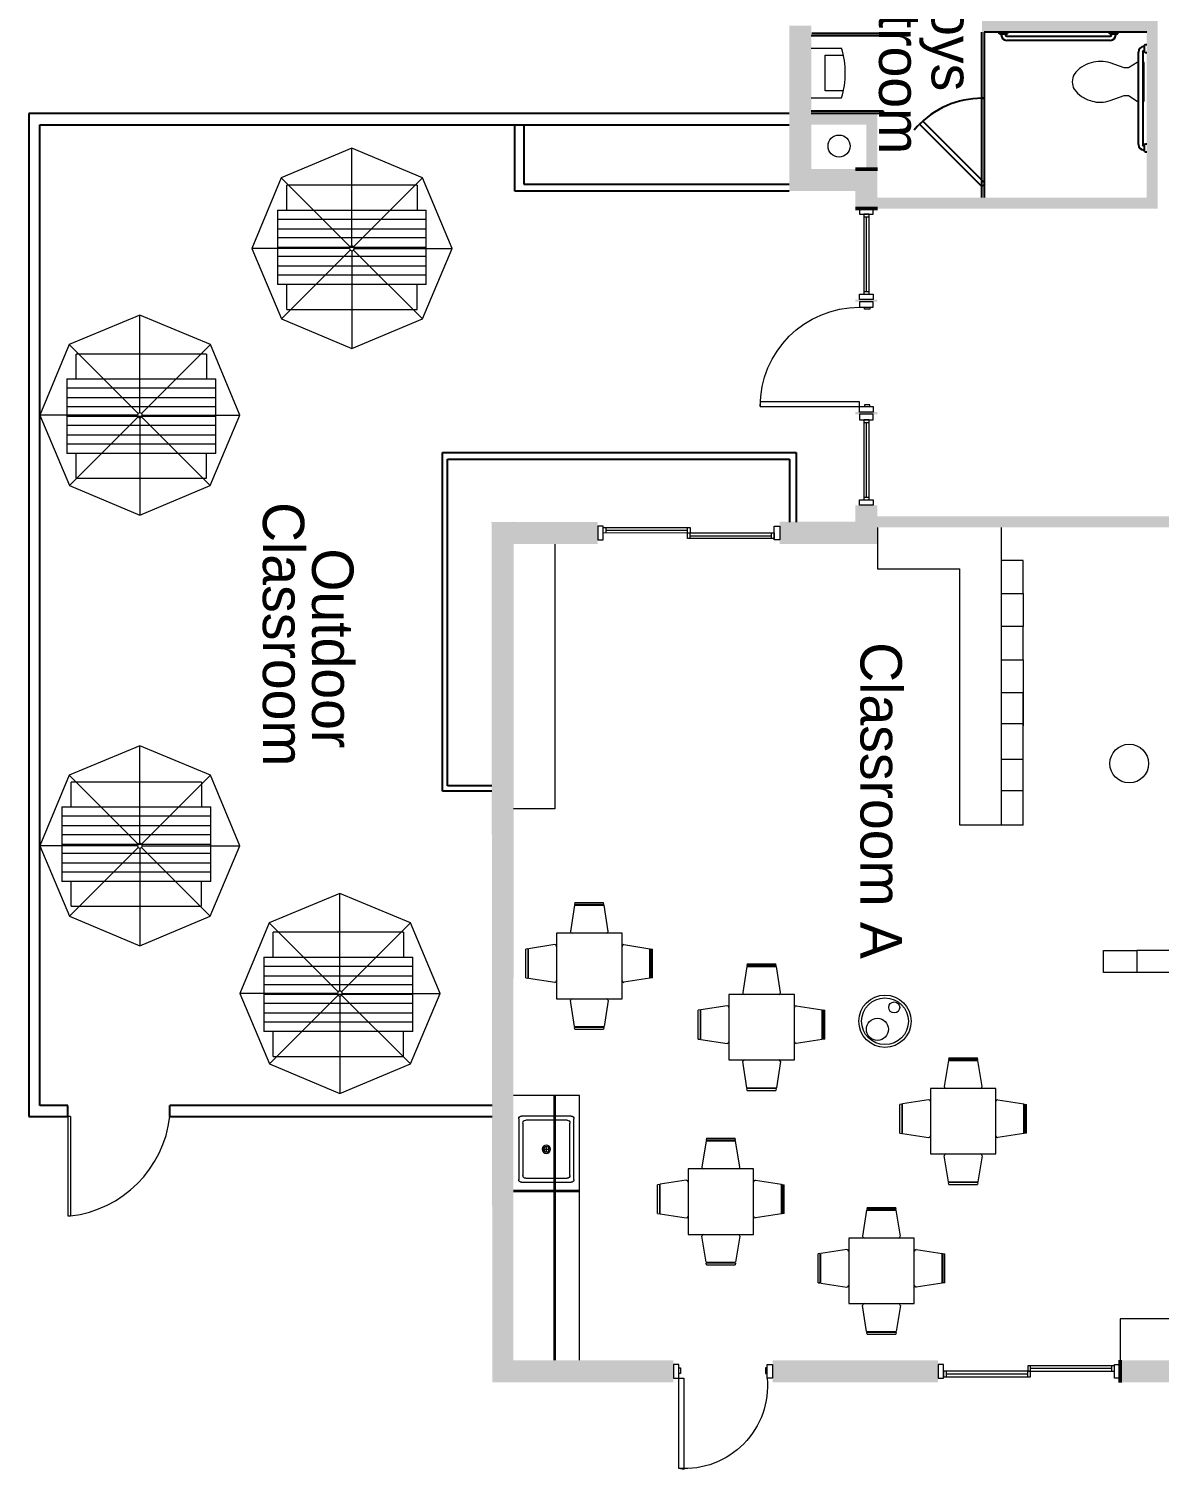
# Model space of a CAD drawing. Header units: inches. Extents: x 537 to 4774, y -1781 to 1418.
# Drawn here: x 537 to 1562, y -1152 to 155 of the extents above; entities that cross this region are included whole.
import ezdxf

# ---------------------------------------------------------------- set-up
doc = ezdxf.new("R2010")
doc.units = ezdxf.units.IN
doc.header["$MEASUREMENT"] = 0
doc.layers.add('01-Text 1 150 int', color=250, linetype='Continuous')
for name, color, linetype, lineweight, true_color in [('DOOR WINDOW 1 150', 7, 'Continuous', 13, 0x666666), ('FURNITURE K 1 150', 7, 'Continuous', 13, 0x93979a), ('HATCH K 1 150', 7, 'Continuous', 0, 0xc9c9c9)]:
    doc.layers.add(name, color=color, linetype=linetype, lineweight=lineweight, true_color=true_color)
doc.layers.add('SEGMENTED 1 150', color=253, linetype='Continuous', lineweight=35)
doc.layers.add('WALL 1 150', color=7, linetype='Continuous', lineweight=25)
doc.styles.add('ATTR', font='romans.shx', dxfattribs={"width": 0.8, "height": 1.44008})
doc.styles.add('SS Projects_150_notes_interior', font='bahnschrift.ttf', dxfattribs={"height": 0.375})

# ---------------------------------------------------------------- blocks, each defined once
blk = doc.blocks.new('UTILITY_SINK')
for p, q in [((-0.999995, -10), (1.000005, -10)), ((0.000005, -11), (0.000005, -9))]:
    blk.add_line(p, q)
for points in [[(-10.999995, 0), (10.999995, 0)], [(-11.999995, -19), (-11.999995, -1)], [(-10.499995, -17.5), (-10.499995, -2.5)], [(-9.499995, -1.5), (9.499995, -1.5)], [(10.499995, -2.5), (10.499995, -17.5)], [(11.999995, -1), (11.999995, -19)], [(10.999995, -20), (-10.999995, -20)], [(9.499995, -18.5), (-9.499995, -18.5)]]:
    blk.add_lwpolyline(points)
for radius in [1.5, 1]:
    blk.add_circle((0.000005, -10), radius)
for centre, start, end in [((-11.124995, -0.875), 81.8699, 188.1301), ((11.124995, -0.875), 351.8699, 98.1301), ((-9.624995, -2.375), 81.8699, 188.1301), ((9.624995, -2.375), 351.8699, 98.1301), ((-11.124995, -19.125), 171.8699, 278.1301), ((-9.624995, -17.625), 171.8699, 278.1301), ((9.624995, -17.625), 261.8699, 8.130102), ((11.124995, -19.125), 261.8699, 8.130102)]:
    blk.add_arc(centre, 0.883883, start, end)
at = {"style": 'ATTR', "width": 0.8, "flags": 9}
blk.add_attdef('ESTCODE', (0, 0), '', height=0.000048, dxfattribs=at)
blk = doc.blocks.new('PICNIC_TABLE_PLAN')
for p, q in [((0, 63), (12, 63)), ((0, 0), (0, 63)), ((12, 67.5), (48, 67.5)), ((12, 67.5), (12, -4.5)), ((16.5, 67.5), (16.5, -4.5)), ((21, -4.5), (21, 67.5)), ((25.5, 67.5), (25.5, -4.5)), ((30, -4.5), (30, 67.5)), ((34.5, 67.5), (34.5, -4.5)), ((39, -4.5), (39, 67.5)), ((43.5, 67.5), (43.5, -4.5)), ((48, -4.5), (48, 67.5)), ((60, 63), (48, 63)), ((60, 63), (60, 0)), ((0, 0), (12, 0)), ((48, 0), (60, 0)), ((48, -4.5), (12, -4.5))]:
    blk.add_line(p, q)
at = {"style": 'ATTR', "width": 0.8, "flags": 9}
blk.add_attdef('ESTCODE', (0, 0), '', height=0.00018, dxfattribs=at)
blk = doc.blocks.new('PATIO_UMBRELLA')
for p, q in [((-34.869, 34.87), (-0.831, 49.215)), ((-0.831, 1.983), (-0.831, 49.215)), ((-0.831, 49.215), (33.3, 34.962)), ((-49.215, 0.831), (-34.869, 34.87)), ((-1.638, 1.638), (-34.869, 34.87)), ((-0.016, 1.646), (33.3, 34.962)), ((33.3, 34.962), (47.553, 0.831)), ((-34.869, -33.207), (-49.215, 0.831)), ((-1.981, 0.831), (-49.215, 0.831)), ((-1.647, 0.015), (-34.869, -33.207)), ((0, 0), (33.331, -33.33)), ((0.322, 0.831), (47.553, 0.831)), ((47.553, 0.831), (33.331, -33.33)), ((-0.831, -0.328), (-0.831, -47.553)), ((-0.831, -47.553), (-34.869, -33.207)), ((33.331, -33.33), (-0.831, -47.553))]:
    blk.add_line(p, q)
blk.add_circle((-0.831, 0.831), 1.152)
at = {"style": 'ATTR', "width": 0.8, "flags": 9}
blk.add_attdef('ESTCODE', (0, 0), '', height=0.000194, dxfattribs=at)

msp = doc.modelspace()

# ---------------------------------------------------------------- hatches: boundary and pattern name
at = {"layer": 'WALL 1 150'}
h = msp.add_hatch(color=0, dxfattribs=at)
h.paths.add_polyline_path([(1286.6, -292.3), (1286.6, -277.3), (1306.6, -277.3), (1306.6, -312.3), (1218.1, -312.3), (1218.1, -292.3)])
h.paths.add_polyline_path([(1306.6, 27.5), (1306.6, -8.4), (1286.6, -8.4), (1286.6, 7.5), (1226.6, 7.5), (1226.6, 27.5), (1226.6, 67.7), (1246.6, 67.7), (1246.6, 27.5)])
h.paths.add_polyline_path([(1306.6, 77.7), (1306.6, 27.5), (1296.6, 27.5), (1296.6, 67.7), (1226.6, 67.7), (1226.6, 77.7)])
h.paths.add_polyline_path([(1306.6, -90.9), (1306.6, -92.8), (1286.6, -92.8), (1286.6, -90.9)])
h.paths.add_polyline_path([(1306.6, -192.8), (1306.6, -194.8), (1286.6, -194.8), (1286.6, -192.8)])
h.paths.add_polyline_path([(1587.1, -287.3), (1614.2, -337.9), (1604.3, -343.5), (1578.4, -297.3), (1306.6, -297.3), (1306.6, -287.3)])
h.paths.add_polyline_path([(1886.6, -286.6), (1896.6, -286.6), (1896.6, -299.1), (1886.6, -299.1, -0.322317), (1670.7, 17.5), (1670.9, 665), (1666.2, 665), (1666.2, 677.5), (1670.9, 677.5), (1671, 738), (1781.9, 807.7), (2014.6, 807.7), (2014.6, 797.7), (1791.3, 797.7), (1681, 729.2), (1681, 17.5, 0.316392)])
h.paths.add_polyline_path([(1550.7, 1.6), (1550.7, 151.6), (1401.3, 151.6), (1401.3, 161.6), (1560.7, 161.6), (1560.7, -8.4), (1306.6, -8.4), (1306.6, 1.6)])
h.paths.add_polyline_path([(1548.2, 270.6), (1548.2, 275.5), (1560.7, 275.5), (1560.7, 260.6), (1389, 260.6), (1389, 320.6), (1246.6, 320.6), (1246.6, 322.5), (1246.6, 330.8), (1399, 330.8), (1399, 270.6), (1429, 270.6)])
h.paths.add_polyline_path([(1560.7, 506.9), (1560.7, 375.5), (1550.7, 375.5), (1550.7, 496.9), (1388.7, 496.9), (1388.7, 551), (1246.6, 551), (1246.6, 561), (1388.7, 561), (1388.7, 621), (1398.7, 621), (1398.7, 506.9)])
h.paths.add_polyline_path([(1556.2, 614.4), (1556.2, 689.4), (1556.2, 722.5), (1554.8, 722.5), (1554.8, 735), (1556.2, 735), (1566.2, 735), (1566.1, 604.4), (1484.7, 604.4), (1484.7, 908), (1306.6, 908), (1306.6, 918), (1494.7, 918), (1494.7, 735), (1497.9, 735), (1497.9, 722.5), (1494.7, 722.5), (1494.7, 614.4)])
h.paths.add_polyline_path([(1306.6, 968), (1306.6, 908), (1246.6, 908), (1246.6, 918), (1296.6, 918), (1296.6, 968)])
h.paths.add_polyline_path([(1246.6, 908), (1246.6, 788), (1246.6, 750.3), (1226.6, 750.3), (1226.6, 847.7), (1226.6, 908)])
h.paths.add_polyline_path([(1246.6, 968), (1246.6, 918), (1226.6, 918), (1226.6, 968)])
h.paths.add_polyline_path([(1286.6, 988), (1286.6, 1117.7), (1306.6, 1117.7), (1306.6, 968), (1296.6, 968), (1226.6, 968), (1226.6, 988)])
h.paths.add_polyline_path([(1246.6, 705.3), (1246.6, 703.5), (1246.6, 682.7), (1246.6, 322.5), (1246.6, 202.5), (1226.6, 202.5), (1226.6, 322.5), (1226.6, 682.7), (1226.6, 705.3)])
h.paths.add_polyline_path([(1246.6, 157.5), (1246.6, 77.7), (1226.6, 77.7), (1226.6, 157.5)])
h.paths.add_polyline_path([(2016.6, 1417.7), (2016.6, 1397.7), (1306.6, 1397.7), (1306.6, 1417.7)])
h.paths.add_polyline_path([(1306.6, 1417.7), (1306.6, 1282.7), (1286.6, 1282.7), (1286.6, 1417.7)])
h.paths.add_polyline_path([(2366.6, 1417.7), (2366.6, 1057.7), (2346.6, 1057.7), (2346.6, 1397.7), (2071, 1397.7), (2071, 1417.7)])
h.paths.add_polyline_path([(2350.3, 807.7), (2350.3, 802.7), (2350.3, 797.7), (2114.6, 797.7), (2114.6, 807.7)])
h.paths.add_polyline_path([(2366.6, 637.7), (2366.6, 360.2), (2346.6, 360.2), (2346.6, 637.7)])
h.paths.add_polyline_path([(2366.6, 97.7), (2366.6, 7.7), (2346.6, 7.7), (2346.6, 97.7)])
h.paths.add_polyline_path([(2346.6, 27.7), (2346.6, 7.7), (2071, 7.7), (2071, 27.7)])
h.paths.add_polyline_path([(2071, 66), (2071, 27.7), (2071, 7.7), (2061, 7.7), (2061, 56), (2026.6, 56), (2026.6, 27.7), (2016.6, 27.7), (2016.6, 66)])
h.paths.add_polyline_path([(2016.6, -286.5), (2016.6, -299), (1996.6, -299), (1996.6, -286.5)])
h.paths.add_polyline_path([(2117.3, -402.3), (2117.3, -432.3), (2117.3, -479.6), (2117.3, -489.6), (2107.6, -489.6), (2107.6, -489.6), (2107.6, -402.3)])
h.paths.add_polyline_path([(2127.3, -479.6), (2127.3, -489.6), (2117.3, -489.6), (2117.3, -479.6)])
h.paths.add_polyline_path([(2346.6, -479.6), (2346.6, -489.6), (2335, -489.6), (2335, -479.6)])
h.paths.add_polyline_path([(2238.3, -479.6), (2238.3, -489.6), (2224, -489.6), (2224, -479.6)])
h = msp.add_hatch(color=0, dxfattribs=at)
h.paths.add_polyline_path([(2456.4, -992), (2456.4, -1012), (2366.6, -1012), (2366.6, -992)])
h.paths.add_polyline_path([(2366.6, -382.3), (2366.6, -537), (2346.6, -537), (2346.6, -402.3), (2016.6, -402.3), (2016.6, 27.7), (2026.6, 27.7), (2061, 27.7), (2061, 7.7), (2036.6, 7.7), (2036.6, -382.3)])
h.paths.add_polyline_path([(2366.6, -1052.3), (2366.6, -1072.3), (2201.6, -1072.3), (2201.6, -1052.3)])
h.paths.add_polyline_path([(2366.6, -962.1), (2366.6, -1052.3), (2346.6, -1052.3), (2346.6, -962.1)])
h.paths.add_polyline_path([(2366.6, -727), (2366.6, -782.1), (2346.6, -782.1), (2346.6, -737), (2346.6, -727)])
h.paths.add_polyline_path([(2111.6, -1052.3), (2111.6, -1056.6), (2111.6, -1056.6), (2111.6, -1069.1), (2111.6, -1069.1), (2111.6, -1072.3), (1961.6, -1072.3), (1961.6, -1067.4), (1961.6, -1067.4), (1961.6, -1054.9), (1961.6, -1054.9), (1961.6, -1052.3)])
h.paths.add_polyline_path([(1796.6, -1052.3), (1796.6, -1072.3), (1526.6, -1072.3), (1526.6, -1052.3)])
h.paths.add_polyline_path([(1361.6, -1052.3), (1361.6, -1072.3), (1211.6, -1072.3), (1211.6, -1052.3)])
h.paths.add_polyline_path([(1791.6, -430.4), (1791.6, -522.8), (1797.5, -522.8), (1797.5, -535.3), (1791.6, -535.3), (1791.6, -1052.3), (1781.6, -1052.3), (1781.6, -693.5), (1781.6, -440.4), (1658.7, -440.4), (1653.2, -430.7), (1661.5, -426), (1663.9, -430.4), (1781.6, -430.4)])
h.paths.add_polyline_path([(2080.7, -739.5), (2080.7, -1052.3), (2070.7, -1052.3), (2070.7, -739.5, 0.356441), (1906.2, -535.3), (1897.5, -535.3), (1897.5, -522.8), (1906.2, -522.8, -0.358127)])
msp.add_hatch(color=0, dxfattribs=at).paths.add_polyline_path([(976.8, -292.5), (976.8, -292.5), (1053.1, -292.5), (1053.1, -312.5), (976.8, -312.5), (976.6, -1052.3), (1121.6, -1052.3), (1121.6, -1072.3), (957.5, -1072.3), (956.8, -292.5), (956.8, -292.5)])

# ---------------------------------------------------------------- linework, layer by layer
at = {"layer": 'DOOR WINDOW 1 150', "linetype": 'Continuous'}
for p, q in [((1294.1, -15.9), (1299.1, -15.9)), ((1296.6, -83.4), (1296.6, -15.9)), ((1294.1, -83.4), (1299.1, -83.4)), ((1294.1, -202.3), (1299.1, -202.3)), ((1296.6, -269.8), (1296.6, -202.3)), ((1294.1, -269.8), (1299.1, -269.8)), ((1060.6, -302.4), (1060.6, -297.4)), ((1060.6, -299.9), (1134.4, -299.9)), ((1134.4, -302.4), (1134.4, -297.4)), ((1136.9, -307.4), (1136.9, -302.4)), ((1136.9, -304.9), (1210.6, -304.9)), ((1210.6, -307.4), (1210.6, -302.4)), ((1445.3, -1062.3), (1445.3, -1057.3)), ((1519.1, -1062.3), (1519.1, -1057.3)), ((1369.1, -1067.3), (1369.1, -1062.3)), ((1442.8, -1064.8), (1369.1, -1064.8)), ((1442.8, -1067.3), (1442.8, -1062.3)), ((1519.1, -1059.8), (1445.3, -1059.8))]:
    msp.add_line(p, q, dxfattribs=at)
at = {"layer": 'DOOR WINDOW 1 150'}
for p, q in [((572.7, -831.4), (572.7, -921.4)), ((575.2, -831.4), (572.7, -831.4)), ((575.2, -831.4), (575.2, -921.4)), ((572.7, -921.4), (575.2, -921.4)), ((1126.6, -1056.1), (1121.6, -1056.1)), ((1121.6, -1056.1), (1121.6, -1068.6)), ((1126.6, -1068.6), (1126.6, -1056.1)), ((1206.6, -1056.1), (1211.6, -1056.1)), ((1206.6, -1068.6), (1206.6, -1056.1)), ((1211.6, -1056.1), (1211.6, -1068.6)), ((1121.6, -1068.6), (1126.6, -1068.6)), ((1126.6, -1059.2), (1128.2, -1059.2)), ((1126.6, -1064.2), (1126.6, -1059.2)), ((1128.2, -1064.2), (1126.6, -1064.2)), ((1126.6, -1068.6), (1131, -1068.6)), ((1126.6, -1150.4), (1126.6, -1068.6)), ((1128.2, -1059.2), (1128.2, -1064.2)), ((1131, -1068.6), (1131, -1151.3)), ((1206.6, -1059.2), (1205, -1059.2)), ((1205, -1059.2), (1205, -1064.2)), ((1205, -1064.2), (1206.6, -1064.2)), ((1206.6, -1064.2), (1206.6, -1059.2)), ((1211.6, -1068.6), (1206.6, -1068.6)), ((1131, -1151.3), (1126.6, -1150.4))]:
    msp.add_line(p, q, dxfattribs=at)
at = {"layer": 'DOOR WINDOW 1 150', "linetype": 'Continuous'}
for points in [[(1302.8, -13.4), (1302.8, -8.4), (1290.3, -8.4), (1290.3, -13.4)], [(1294.1, -85.9), (1299.1, -85.9), (1299.1, -13.4), (1294.1, -13.4)], [(1302.8, -85.9), (1302.8, -90.9), (1290.3, -90.9), (1290.3, -85.9)], [(1302.8, -97.8), (1302.8, -92.8), (1290.3, -92.8), (1290.3, -97.8)], [(1299.7, -97.8), (1299.7, -99.4), (1294.7, -99.4), (1294.7, -97.8)], [(1290.3, -187.8), (1290.3, -183.5), (1200.3, -183.5), (1200.3, -187.8)], [(1302.8, -187.8), (1302.8, -192.8), (1290.3, -192.8), (1290.3, -187.8)], [(1302.8, -199.8), (1302.8, -194.8), (1290.3, -194.8), (1290.3, -199.8)], [(1299.7, -187.8), (1299.7, -186.3), (1294.7, -186.3), (1294.7, -187.8)], [(1294.1, -272.3), (1299.1, -272.3), (1299.1, -199.8), (1294.1, -199.8)], [(1302.8, -272.3), (1302.8, -277.3), (1290.3, -277.3), (1290.3, -272.3)], [(1058.1, -296.2), (1053.1, -296.2), (1053.1, -308.7), (1058.1, -308.7)], [(1058.1, -302.5), (1058.1, -297.5), (1136.9, -297.4), (1136.9, -302.4)], [(1213.1, -296.1), (1218.1, -296.1), (1218.1, -308.6), (1213.1, -308.6)], [(1134.4, -307.4), (1134.4, -302.4), (1213.1, -302.4), (1213.1, -307.4)], [(1366.6, -1056.1), (1361.6, -1056.1), (1361.6, -1068.6), (1366.6, -1068.6)], [(1521.6, -1062.3), (1521.6, -1057.3), (1442.8, -1057.3), (1442.8, -1062.3)], [(1521.6, -1056.1), (1526.6, -1056.1), (1526.6, -1068.6), (1521.6, -1068.6)], [(1445.3, -1067.3), (1445.3, -1062.3), (1366.6, -1062.3), (1366.6, -1067.3)]]:
    msp.add_lwpolyline(points, close=True, dxfattribs=at)
at = {"layer": 'DOOR WINDOW 1 150'}
for radius in [23.7, 21.2]:
    msp.add_circle((1313.4, -745), radius, dxfattribs=at)
at = {"layer": 'DOOR WINDOW 1 150', "linetype": 'Continuous', "extrusion": (0, 0, -1)}
msp.add_arc((-1290.3, -187.8), 90, 0, 90, dxfattribs=at)
at = {"layer": 'DOOR WINDOW 1 150'}
msp.add_arc((563.4, -819.6), 102.5, 276.6174, 353.3826, dxfattribs=at)
at = {"layer": 'DOOR WINDOW 1 150', "extrusion": (0, 0, -1)}
msp.add_arc((-1131.9, -1075.5), 75, 174.6921, 274.0283, dxfattribs=at)
at = {"layer": 'FURNITURE K 1 150'}
for p, q in [((1246.6, 137), (1274.1, 137)), ((1259.1, 130.8), (1275.7, 130.8)), ((1259.1, 98.3), (1259.1, 130.8)), ((1246.6, 92), (1274.1, 92)), ((1275.7, 98.3), (1259.1, 98.3)), ((1306.6, -297.3), (1306.6, -334.8)), ((1418.8, -297.3), (1418.8, -567.3)), ((1014.3, -312.5), (1014.3, -552.5)), ((1306.6, -334.8), (1381.3, -334.8)), ((1381.3, -567.3), (1381.3, -334.8)), ((1438.8, -327.3), (1418.8, -327.3)), ((1438.8, -357.3), (1438.8, -327.3)), ((1418.8, -357.3), (1438.8, -357.3)), ((1438.8, -357.3), (1438.8, -387.3)), ((1438.8, -387.3), (1418.8, -387.3)), ((1438.8, -417.3), (1438.8, -387.3)), ((1418.8, -417.3), (1438.8, -417.3)), ((1438.8, -417.3), (1438.8, -477.3)), ((1438.8, -447.3), (1418.8, -447.3)), ((1438.8, -477.3), (1438.8, -447.3)), ((1438.8, -477.3), (1438.8, -447.3)), ((1418.8, -475.1), (1438.8, -475.1)), ((1438.8, -567.3), (1438.8, -477.3)), ((1418.8, -507.3), (1438.8, -507.3)), ((1418.8, -535.7), (1438.8, -535.7)), ((1014.3, -552.5), (976.8, -552.5)), ((1418.8, -567.3), (1381.3, -567.3)), ((1438.8, -567.3), (1418.8, -567.3)), ((1511.6, -680.9), (1541.6, -680.9)), ((1511.6, -700.9), (1511.6, -680.9)), ((1781.6, -680.9), (1541.6, -680.9)), ((1541.6, -680.9), (1541.6, -700.9)), ((1541.6, -700.9), (1511.6, -700.9)), ((1571.6, -700.9), (1541.6, -700.9)), ((1036.6, -812.3), (976.7, -812.3)), ((1036.6, -1052.3), (1036.6, -812.3)), ((1744.1, -1014.8), (1526.6, -1014.8)), ((1526.6, -1014.8), (1526.6, -1052.3))]:
    msp.add_line(p, q, dxfattribs=at)
msp.add_lwpolyline([(1543.2, 124.1), (1542, 124.1), (1534.2, 119.2), (1530.2, 119.2), (1517.4, 123.7, 0.08237), (1508.9, 125.1, 0.08237), (1500.4, 123.7, 0.073528), (1491.6, 119.9, 0.084425), (1484.8, 113.3, 0.117036), (1483.2, 106.6, 0.117036), (1484.8, 99.9, 0.084425), (1491.6, 93.3, 0.074791), (1501.1, 89.1, 0.09898), (1508.9, 88.1, 0.08237), (1517.4, 89.5), (1530.2, 94), (1534.2, 94), (1542, 89.1), (1543.2, 89.1)], format="xyb", dxfattribs=at)
msp.add_lwpolyline([(1547, 89.1), (1548.2, 89.1), (1548.2, 124.1), (1547, 124.1)], dxfattribs=at)
for centre, radius in [((1271.8, 48.3), 10), ((1534.8, -511.4), 17.5), ((1321.8, -732.5), 5), ((1306.6, -752.3), 10)]:
    msp.add_circle(centre, radius, dxfattribs=at)
msp.add_arc((1199.1, 114.5), 78.3, 343.3008, 16.6992, dxfattribs=at)
at = {"layer": 'HATCH K 1 150', "linetype": 'Continuous'}
for p, q in [((1032, -639.9), (1028.3, -663.6)), ((1032, -639.9), (1058.8, -639.9)), ((1032.3, -637.5), (1032.1, -639.1)), ((1058.7, -639.1), (1032.1, -639.1)), ((1032.3, -637.5), (1058.4, -637.5)), ((1058.7, -639.1), (1058.4, -637.5)), ((1062.5, -663.6), (1058.8, -639.9)), ((989.6, -679.3), (988, -679.6)), ((989.6, -679.3), (989.6, -705.9)), ((1014.1, -675.5), (990.4, -679.2)), ((990.4, -706), (990.4, -679.2)), ((1076.7, -675.5), (1100.3, -679.2)), ((1100.3, -706), (1100.3, -679.2)), ((1101.1, -679.3), (1101.1, -705.9)), ((1101.1, -679.3), (1102.8, -679.6)), ((988, -705.7), (988, -679.6)), ((1102.8, -705.7), (1102.8, -679.6)), ((1188.2, -695.3), (1184.5, -719)), ((1188.2, -695.3), (1215, -695.3)), ((1188.5, -692.9), (1188.3, -694.5)), ((1214.9, -694.5), (1188.3, -694.5)), ((1188.5, -692.9), (1214.6, -692.9)), ((1214.9, -694.5), (1214.6, -692.9)), ((1218.7, -719), (1215, -695.3)), ((988, -705.7), (989.6, -705.9)), ((990.4, -706), (1014.1, -709.7)), ((1100.3, -706), (1076.7, -709.7)), ((1102.8, -705.7), (1101.1, -705.9)), ((1032, -749.8), (1028.3, -726.2)), ((1062.5, -726.2), (1058.8, -749.8)), ((1170.3, -730.9), (1146.6, -734.6)), ((1232.9, -730.9), (1256.5, -734.6)), ((1145.8, -734.7), (1144.2, -735)), ((1144.2, -761.1), (1144.2, -735)), ((1145.8, -734.7), (1145.8, -761.3)), ((1146.6, -761.4), (1146.6, -734.6)), ((1256.5, -761.4), (1256.5, -734.6)), ((1257.3, -734.7), (1257.3, -761.3)), ((1257.3, -734.7), (1259, -735)), ((1259, -761.1), (1259, -735)), ((1032, -749.8), (1058.8, -749.8)), ((1032.3, -752.3), (1032.1, -750.6)), ((1058.7, -750.6), (1032.1, -750.6)), ((1032.3, -752.3), (1058.4, -752.3)), ((1058.7, -750.6), (1058.4, -752.3)), ((1144.2, -761.1), (1145.8, -761.3)), ((1146.6, -761.4), (1170.3, -765.1)), ((1256.5, -761.4), (1232.9, -765.1)), ((1259, -761.1), (1257.3, -761.3)), ((1188.2, -805.2), (1184.5, -781.6)), ((1218.7, -781.6), (1215, -805.2)), ((1370.9, -780.6), (1367.2, -804.2)), ((1370.9, -780.6), (1397.7, -780.6)), ((1371.3, -778.2), (1371, -779.8)), ((1397.6, -779.8), (1371, -779.8)), ((1371.3, -778.2), (1397.4, -778.2)), ((1397.6, -779.8), (1397.4, -778.2)), ((1401.4, -804.2), (1397.7, -780.6)), ((1188.2, -805.2), (1215, -805.2)), ((1188.5, -807.7), (1188.3, -806)), ((1214.9, -806), (1188.3, -806)), ((1188.5, -807.7), (1214.6, -807.7)), ((1214.9, -806), (1214.6, -807.7)), ((1328.6, -820), (1326.9, -820.3)), ((1326.9, -846.3), (1326.9, -820.3)), ((1328.6, -820), (1328.6, -846.6)), ((1353, -816.2), (1329.4, -819.9)), ((1329.4, -846.7), (1329.4, -819.9)), ((1415.6, -816.2), (1439.3, -819.9)), ((1439.3, -846.7), (1439.3, -819.9)), ((1440.1, -820), (1440.1, -846.6)), ((1440.1, -820), (1441.7, -820.3)), ((1441.7, -846.3), (1441.7, -820.3)), ((1326.9, -846.3), (1328.6, -846.6)), ((1329.4, -846.7), (1353, -850.4)), ((1439.3, -846.7), (1415.6, -850.4)), ((1441.7, -846.3), (1440.1, -846.6)), ((1151.2, -853.5), (1147.5, -877.2)), ((1151.2, -853.5), (1178, -853.5)), ((1151.6, -851.1), (1151.3, -852.7)), ((1177.9, -852.7), (1151.3, -852.7)), ((1151.6, -851.1), (1177.6, -851.1)), ((1177.9, -852.7), (1177.6, -851.1)), ((1181.7, -877.2), (1178, -853.5)), ((1370.9, -890.5), (1367.2, -866.9)), ((1401.4, -866.9), (1397.7, -890.5)), ((1108.9, -892.9), (1107.2, -893.2)), ((1107.2, -919.3), (1107.2, -893.2)), ((1108.9, -892.9), (1108.9, -919.5)), ((1133.3, -889.1), (1109.7, -892.8)), ((1109.7, -919.6), (1109.7, -892.8)), ((1195.9, -889.1), (1219.5, -892.8)), ((1219.6, -919.6), (1219.6, -892.8)), ((1220.4, -892.9), (1220.4, -919.5)), ((1220.4, -892.9), (1222, -893.2)), ((1222, -919.3), (1222, -893.2)), ((1370.9, -890.5), (1397.7, -890.5)), ((1371.3, -892.9), (1371, -891.3)), ((1397.6, -891.3), (1371, -891.3)), ((1371.3, -892.9), (1397.4, -892.9)), ((1397.6, -891.3), (1397.4, -892.9)), ((1297.2, -913.8), (1297, -915.4)), ((1297.2, -913.8), (1323.3, -913.8)), ((1323.5, -915.4), (1323.3, -913.8)), ((1107.2, -919.3), (1108.9, -919.5)), ((1109.7, -919.6), (1133.3, -923.3)), ((1219.6, -919.6), (1195.9, -923.3)), ((1222, -919.3), (1220.4, -919.5)), ((1296.8, -916.3), (1293.1, -939.9)), ((1296.8, -916.3), (1323.7, -916.3)), ((1323.5, -915.4), (1297, -915.4)), ((1327.4, -939.9), (1323.7, -916.3)), ((1151.2, -963.4), (1147.5, -939.8)), ((1181.7, -939.8), (1178, -963.4)), ((1278.9, -951.8), (1255.3, -955.5)), ((1341.6, -951.8), (1365.2, -955.5)), ((1151.2, -963.4), (1178, -963.4)), ((1151.6, -965.9), (1151.3, -964.2)), ((1177.9, -964.2), (1151.3, -964.2)), ((1151.6, -965.9), (1177.6, -965.9)), ((1177.9, -964.2), (1177.6, -965.9)), ((1254.5, -955.6), (1252.9, -955.9)), ((1252.9, -982), (1252.9, -955.9)), ((1254.5, -955.6), (1254.5, -982.2)), ((1255.3, -982.3), (1255.3, -955.5)), ((1365.2, -982.3), (1365.2, -955.5)), ((1366, -955.6), (1366, -982.2)), ((1366, -955.6), (1367.6, -955.9)), ((1367.6, -982), (1367.6, -955.9)), ((1252.9, -982), (1254.5, -982.2)), ((1255.3, -982.4), (1278.9, -986)), ((1365.2, -982.4), (1341.6, -986)), ((1367.6, -982), (1366, -982.2)), ((1296.8, -1026.1), (1293.1, -1002.5)), ((1327.4, -1002.5), (1323.7, -1026.1)), ((1296.8, -1026.1), (1323.7, -1026.1)), ((1297.2, -1028.6), (1297, -1027)), ((1323.5, -1027), (1297, -1027)), ((1297.2, -1028.6), (1323.3, -1028.6)), ((1323.5, -1027), (1323.3, -1028.6))]:
    msp.add_line(p, q, dxfattribs=at)
at = {"layer": 'HATCH K 1 150'}
for p, q in [((1075.1, -665.2), (1015.7, -665.2)), ((1015.7, -665.2), (1015.7, -724.6)), ((1075.1, -724.6), (1075.1, -665.2)), ((1015.7, -724.6), (1075.1, -724.6)), ((1231.3, -720.6), (1171.9, -720.6)), ((1171.9, -720.6), (1171.9, -780)), ((1231.3, -780), (1231.3, -720.6)), ((1171.9, -780), (1231.3, -780)), ((1414, -805.9), (1354.6, -805.9)), ((1354.6, -805.9), (1354.6, -865.3)), ((1414, -865.3), (1414, -805.9)), ((1354.6, -865.3), (1414, -865.3)), ((1194.3, -878.8), (1134.9, -878.8)), ((1134.9, -878.8), (1134.9, -938.2)), ((1194.3, -938.2), (1194.3, -878.8)), ((1134.9, -938.2), (1194.3, -938.2)), ((1339.9, -941.5), (1280.6, -941.5)), ((1280.6, -941.5), (1280.6, -1000.9)), ((1339.9, -1000.9), (1339.9, -941.5)), ((1280.6, -1000.9), (1339.9, -1000.9))]:
    msp.add_line(p, q, dxfattribs=at)
at = {"layer": 'HATCH K 1 150', "linetype": 'Continuous'}
for centre, start, end in [((1029.9, -663.6), 180, 270), ((1060.8, -663.6), 270, 0), ((1014.1, -677.1), 0, 90), ((1076.7, -677.1), 90, 180), ((1014.1, -708.1), 270, 0), ((1076.7, -708.1), 180, 270), ((1029.9, -726.2), 90, 180), ((1060.8, -726.2), 0, 90), ((1170.3, -732.5), 0, 90), ((1186.1, -719), 180, 270), ((1217.1, -719), 270, 0), ((1232.9, -732.5), 90, 180), ((1170.3, -763.5), 270, 0), ((1232.9, -763.5), 180, 270), ((1186.1, -781.6), 90, 180), ((1217.1, -781.6), 0, 90), ((1368.8, -804.2), 180, 270), ((1399.8, -804.2), 270, 0), ((1353, -817.8), 0, 90), ((1415.6, -817.8), 90, 180), ((1353, -848.8), 270, 0), ((1415.6, -848.8), 180, 270), ((1368.8, -866.9), 90, 180), ((1399.8, -866.9), 0, 90), ((1149.1, -877.2), 180, 270), ((1180.1, -877.2), 270, 0), ((1133.3, -890.7), 0, 90), ((1195.9, -890.7), 90, 180), ((1133.3, -921.7), 270, 0), ((1195.9, -921.7), 180, 270), ((1149.1, -939.8), 90, 180), ((1180.1, -939.8), 0, 90), ((1294.8, -939.9), 180, 270), ((1325.7, -939.9), 270, 0), ((1278.9, -953.5), 0, 90), ((1341.6, -953.5), 90, 180), ((1278.9, -984.4), 270, 0), ((1341.6, -984.4), 180, 270), ((1294.8, -1002.5), 90, 180), ((1325.7, -1002.5), 0, 90)]:
    msp.add_arc(centre, 1.63, start, end, dxfattribs=at)
at = {"layer": 'SEGMENTED 1 150'}
for p, q in [((1014.1, -1052.3), (1014.1, -812.3)), ((1036.6, -898.9), (976.6, -898.9))]:
    msp.add_line(p, q, dxfattribs=at)
at = {"layer": 'WALL 1 150'}
for p, q in [((1311.7, 148.1), (1246.6, 148.1)), ((1247.2, 150.6), (1311.7, 150.6)), ((1311.7, 150.6), (1311.7, 148.1)), ((1401.3, 91.6), (1401.3, 151.6)), ((1550.7, 151.6), (1403.2, 151.6)), ((1403.2, 151.6), (1403.2, 91.6)), ((1417, 150.4), (1417, 151.6)), ((1417.6, 149.7), (1417, 150.4)), ((1423.8, 149.7), (1417.6, 149.7)), ((1418.8, 149.1), (1418.8, 149.7)), ((1422.6, 149.7), (1422.6, 149.1)), ((1423.8, 149.7), (1424.5, 150.4)), ((1423.8, 147.9), (1517.6, 147.9)), ((1517.6, 144.1), (1423.8, 144.1)), ((1424.5, 151.6), (1424.5, 150.4)), ((1517, 150.4), (1517, 151.6)), ((1517.6, 149.7), (1517, 150.4)), ((1523.8, 149.7), (1517.6, 149.7)), ((1518.8, 149.1), (1518.8, 149.7)), ((1522.6, 149.7), (1522.6, 149.1)), ((1523.8, 149.7), (1524.5, 150.4)), ((1524.5, 151.6), (1524.5, 150.4)), ((1543.2, 49.7), (1543.2, 133.5)), ((1547, 133.5), (1547, 49.7)), ((1548.2, 138.5), (1548.8, 138.5)), ((1548.8, 134.7), (1548.2, 134.7)), ((1548.8, 139.7), (1549.5, 140.4)), ((1548.8, 133.5), (1548.8, 139.7)), ((1548.8, 133.5), (1549.5, 132.9)), ((1549.5, 140.4), (1550.7, 140.4)), ((1550.7, 132.9), (1549.5, 132.9)), ((1401.3, 11.6), (1401.3, 91.6)), ((1403.2, 91.6), (1401.3, 91.6)), ((1401.3, 91.6), (1403.2, 91.6)), ((1403.2, 91.6), (1403.2, 11.6)), ((1246.6, 80.2), (1311.7, 80.2)), ((1311.7, 80.2), (1311.7, 77.7)), ((1226.6, 77.7), (537.4, 77.7)), ((537.4, 77.7), (537.4, -831.4)), ((547.4, -821.4), (547.4, 67.7)), ((547.4, 67.7), (1226.6, 67.7)), ((978, 7.5), (978, 67.7)), ((986, 67.7), (986, 13.9)), ((1311.7, 77.7), (1246.6, 77.7)), ((1344.8, 68.2), (1347.6, 71)), ((1401.3, 11.6), (1344.8, 68.2)), ((1404.2, 14.4), (1347.6, 71)), ((1548.2, 48.5), (1548.8, 48.5)), ((1548.8, 44.7), (1548.2, 44.7)), ((1548.8, 49.7), (1549.5, 50.4)), ((1548.8, 43.5), (1548.8, 49.7)), ((1548.8, 43.5), (1549.5, 42.9)), ((1549.5, 50.4), (1550.7, 50.4)), ((1550.7, 42.9), (1549.5, 42.9)), ((986, 13.9), (1226.6, 13.9)), ((1401.3, 11.6), (1404.2, 14.4)), ((1226.6, 7.5), (978, 7.5)), ((1401.3, 1.6), (1401.3, 11.6)), ((1403.2, 11.6), (1403.2, 1.6)), ((912.2, -536.5), (912.2, -229.5)), ((912.2, -229.5), (1232.9, -229.5)), ((1232.9, -229.5), (1232.9, -292.5)), ((917, -531.5), (917, -235.5)), ((917, -235.5), (1227, -235.5)), ((1227, -235.5), (1227, -292.5)), ((957.1, -531.5), (917, -531.5)), ((957.2, -536.5), (912.2, -536.5)), ((572.7, -821.4), (547.4, -821.4)), ((572.7, -831.4), (572.7, -821.4)), ((957.5, -821.4), (665.2, -821.4)), ((665.2, -831.4), (665.2, -821.4)), ((537.4, -831.4), (572.7, -831.4)), ((665.2, -831.4), (957.5, -831.4)), ((1029, -898.9), (1036.6, -898.9))]:
    msp.add_line(p, q, dxfattribs=at)
at = {"layer": 'WALL 1 150', "linetype": 'Continuous', "lineweight": 50}
for p, q in [((1286.6, 27.5), (1306.6, 27.5)), ((1306.6, -8.4), (1286.6, -8.4)), ((956.8, -292.5), (956.8, -292.5)), ((976.8, -292.5), (976.8, -292.5)), ((1526.6, -1072.3), (1526.6, -1052.3))]:
    msp.add_line(p, q, dxfattribs=at)
at = {"layer": 'WALL 1 150'}
msp.add_lwpolyline([(1401.3, 91.6), (1397.2, 91.5), (1393.1, 91.2), (1389, 90.6), (1385, 89.9), (1380.9, 89), (1377, 87.8), (1373.1, 86.5), (1369.3, 84.9), (1365.5, 83.2), (1361.9, 81.2), (1358.4, 79.1), (1355, 76.8), (1351.7, 74.3), (1348.5, 71.7), (1345.5, 68.9), (1342.6, 65.9), (1339.9, 62.8)], dxfattribs=at)
for centre, radius, start, end in [((1423.8, 149.1), 5, 180, 270), ((1423.8, 149.1), 1.25, 180, 270), ((1517.6, 149.1), 5, 270, 0), ((1517.6, 149.1), 1.25, 270, 0), ((1548.2, 133.5), 5, 90, 180), ((1548.2, 133.5), 1.25, 90, 180), ((1548.2, 49.7), 5, 180, 270), ((1548.2, 49.7), 1.25, 180, 270)]:
    msp.add_arc(centre, radius, start, end, dxfattribs=at)

# ---------------------------------------------------------------- block references
at = {"layer": 'FURNITURE K 1 150', "xscale": -2.5, "yscale": 2.5, "zscale": 2.5, "rotation": 270}
msp.add_blockref('UTILITY_SINK', (1031.5, -861), dxfattribs=at)
at = {"layer": 'HATCH K 1 150', "xscale": -1.875, "yscale": 1.875, "zscale": 1.875, "rotation": 270}
for name, p in [('PATIO_UMBRELLA', (828.7, -42.9)), ('PICNIC_TABLE_PLAN', (771.1, -99.7)), ('PATIO_UMBRELLA', (636.5, -194.1)), ('PICNIC_TABLE_PLAN', (580.4, -252.8)), ('PATIO_UMBRELLA', (636.5, -584.4)), ('PICNIC_TABLE_PLAN', (575.8, -640.7)), ('PATIO_UMBRELLA', (817.8, -718.3)), ('PICNIC_TABLE_PLAN', (758.8, -776.8))]:
    msp.add_blockref(name, p, dxfattribs=at)

# ---------------------------------------------------------------- texts
at = {"layer": '01-Text 1 150 int', "style": 'SS Projects_150_notes_interior'}
for s, p in [('Restroom', (1308, 258.3)), ('Boys', (1355.7, 209.5)), ('Classroom', (749.5, -274.4)), ('Outdoor', (794.1, -316.4)), ('Classroom A', (1291.2, -401.4))]:
    msp.add_text(s, height=37.5, rotation=270, dxfattribs=at).set_placement(p)

doc.saveas('drawing.dxf')
